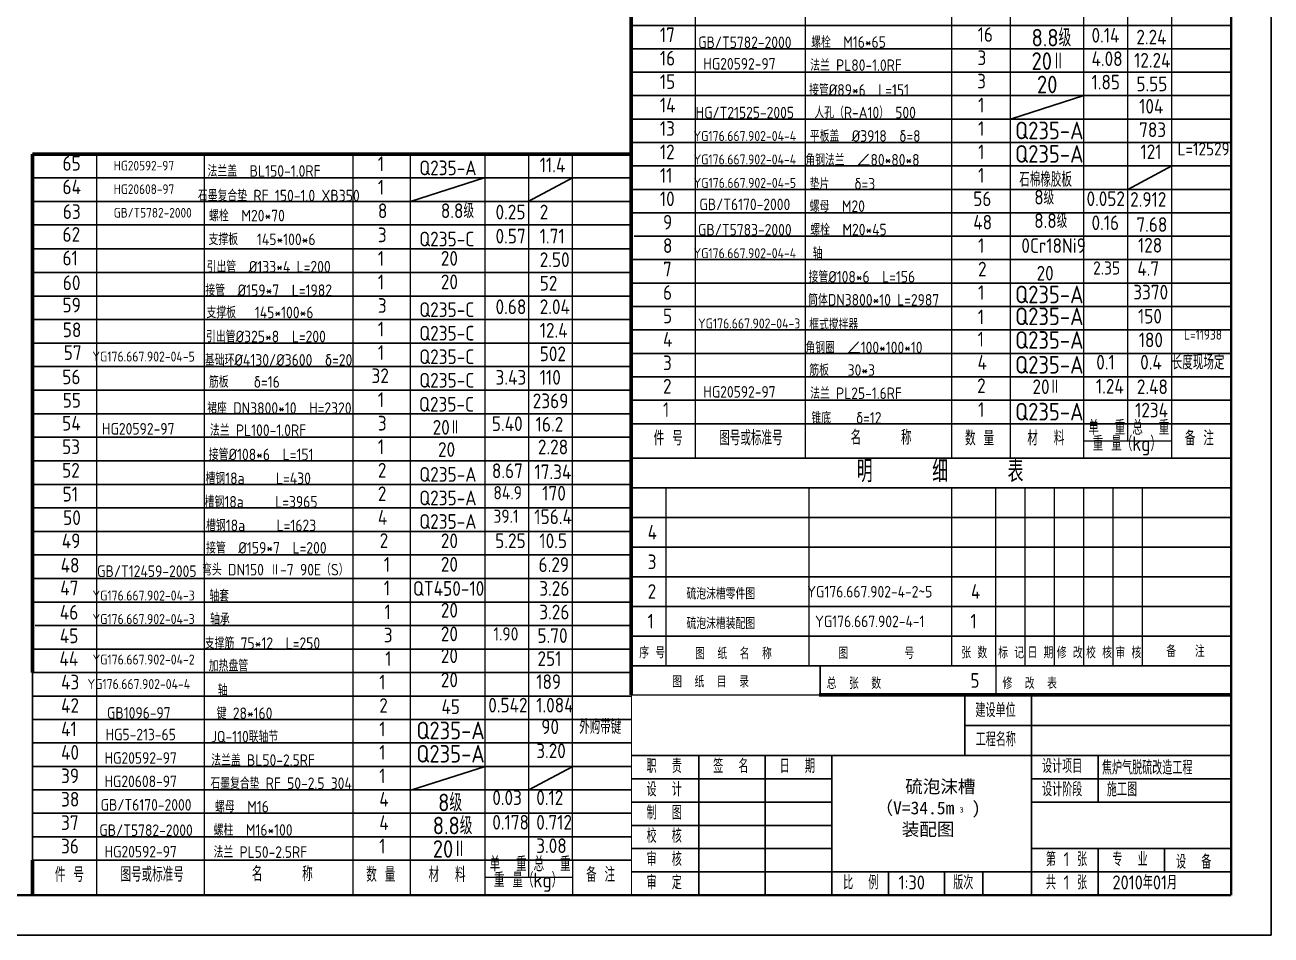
# Model space of a CAD drawing. Extents: x 18044 to 108463, y -14188 to 11042.
# Drawn here: x 99100 to 108463, y -14188 to -7345 of the extents above; entities that cross this region are included whole.
import ezdxf
from ezdxf.enums import TextEntityAlignment as Align

# ---------------------------------------------------------------- set-up
doc = ezdxf.new("R2010")
doc.units = 0
doc.header["$LTSCALE"] = 150
doc.header["$MEASUREMENT"] = 0
doc.layers.get('0').update_dxf_attribs({"linetype": 'CONTINUOUS'})
doc.layers.add('1', color=1, linetype='CONTINUOUS')
doc.layers.add('BORDER', color=7, linetype='CONTINUOUS')
doc.styles.add('HZ', font='gbenor.shx', dxfattribs={"bigfont": 'gbcbig.shx'})

msp = doc.modelspace()

# ---------------------------------------------------------------- linework, layer by layer
for p, q in [((108463.00154, 11042.49916), (108463.00154, -14187.50084)), ((106163.00154, -12837.50084), (106163.00154, -12387.50084)), ((106163.00154, -12837.50084), (106163.00154, -12387.50084)), ((106663.00154, -13887.50084), (106663.00154, -12387.50084)), ((106163.00154, -12612.50084), (108163.00154, -12612.50084)), ((106163.00154, -12612.50084), (108163.00154, -12612.50084)), ((103663.00154, -12837.50084), (108163.00154, -12837.50084)), ((104163.00154, -13887.50084), (104163.00154, -12837.50084)), ((104663.00154, -13887.50084), (104663.00154, -12837.50084)), ((105163.00154, -13887.50084), (105163.00154, -12837.50084)), ((107163.00154, -13187.50084), (107163.00154, -12837.50084)), ((103663.00154, -13012.50084), (105163.00154, -13012.50084)), ((106663.00154, -13012.50084), (108163.00154, -13012.50084)), ((103663.00154, -13187.50084), (105163.00154, -13187.50084)), ((106663.00154, -13187.50084), (108163.00154, -13187.50084)), ((103663.00154, -13362.50084), (105163.00154, -13362.50084)), ((103663.00154, -13537.50084), (105163.00154, -13537.50084)), ((106663.00154, -13537.50084), (108163.00154, -13537.50084)), ((107163.00154, -13887.50084), (107163.00154, -13537.50084)), ((107663.00154, -13712.50084), (107663.00154, -13537.50084)), ((103657.97704, -13712.50084), (108163.00154, -13712.50084)), ((105588.2445, -13887.50084), (105588.2445, -13712.50084)), ((106008.75202, -13887.50084), (106008.75202, -13712.50084)), ((106298.43535, -13887.50084), (106298.43535, -13712.50084)), ((90643.00154, -14187.50084), (108463.00154, -14187.50084))]:
    msp.add_line(p, q)
at = {"lineweight": 50}
for p, q in [((103656.27504, -4177.72185), (103656.27504, -12382.50053)), ((99157.49426, -8317.65177), (103655.92149, -8317.65177)), ((99157.49426, -12214.57169), (99157.49426, -8317.65177)), ((105066.8121, -12382.50053), (108157.97704, -12382.50053)), ((99157.49426, -13623.7789), (99157.49426, -13887.50084))]:
    msp.add_line(p, q, dxfattribs=at)
at = {"color": 7, "linetype": 'Continuous'}
msp.add_line((105074.11706, -12162.31191), (105074.11706, -12382.50053), dxfattribs=at)
for points, const_width in [([(108163.00154, -13887.50084), (108163.00154, 10742.49916)], 18), ([(103657.97704, -13882.50053), (103657.97704, -12382.50053), (108157.97704, -12382.50053)], 8.75), ([(91393.00154, -13887.50084), (108163.00154, -13887.50084)], 18)]:
    msp.add_lwpolyline(points, dxfattribs=dict(const_width=const_width))
at = {"layer": '1', "color": 0, "lineweight": 20}
for p, q in [((104138.31539, -10601.72502), (104138.31539, -6996.13626)), ((104964.02274, -10601.72502), (104964.02274, -6996.13626)), ((106064.96587, -10601.72502), (106064.96587, -6996.13626)), ((106505.34313, -10601.72502), (106505.34313, -6996.13626)), ((107055.81469, -10343.00338), (107055.81469, -6996.13626)), ((107386.09763, -10472.3642), (107386.09763, -6996.13626)), ((107716.38057, -10343.00338), (107716.38057, -6996.13626)), ((99639.53461, -12214.57169), (99639.53461, -8317.65177)), ((100448.74214, -11679.66046), (100448.74214, -8317.65177)), ((101566.18509, -12214.57169), (101566.18509, -8317.65177)), ((101997.03562, -11679.66046), (101997.03562, -8317.65177)), ((102557.0339, -12214.57169), (102557.0339, -8317.65177)), ((102887.31684, -12214.57169), (102887.31684, -8317.65177)), ((103213.55192, -11679.66046), (103213.55192, -8317.65177)), ((100448.74214, -12214.57169), (100448.74214, -8852.56299)), ((101997.03562, -12214.57169), (101997.03562, -8852.56299)), ((103213.55192, -13623.7789), (103213.55192, -8852.56299)), ((107055.81469, -10601.72502), (107055.81469, -10343.00338)), ((107716.38057, -10601.72502), (107716.38057, -10343.00338)), ((107055.81469, -10472.3642), (107716.38057, -10472.3642)), ((103918.12677, -12162.31191), (103918.12677, -10824.666)), ((104991.54632, -12162.31191), (104991.54632, -10824.666)), ((106395.24881, -12162.31191), (106395.24881, -12382.50053)), ((99639.53461, -13882.50053), (99639.53461, -12214.57169)), ((100448.74214, -13882.50053), (100448.74214, -12214.57169)), ((101566.18509, -13882.50053), (101566.18509, -12214.57169)), ((101997.03562, -13882.50053), (101997.03562, -12214.57169)), ((102557.0339, -13623.7789), (102557.0339, -12214.57169)), ((102887.31684, -13753.13972), (102887.31684, -12214.57169)), ((99639.53461, -13882.50053), (99639.53461, -13623.7789)), ((101566.18509, -13882.50053), (101566.18509, -13623.7789)), ((102557.0339, -13882.50053), (102557.0339, -13623.7789)), ((102887.31684, -13753.13972), (102887.31684, -13623.7789)), ((103217.59978, -13882.50053), (103217.59978, -13623.7789)), ((102557.0339, -13753.13972), (103217.59978, -13753.13972))]:
    msp.add_line(p, q, dxfattribs=at)
at = {"layer": '1', "color": 1, "linetype": 'Continuous'}
for p, q in [((103656.27504, -7348.43807), (108156.75782, -7348.43807)), ((103656.27504, -7524.58897), (108156.75782, -7524.58897)), ((103656.27504, -7700.73987), (108156.75782, -7700.73987)), ((103656.27504, -7876.89077), (108156.75782, -7876.89077)), ((103656.27504, -8053.04167), (108156.75782, -8053.04167)), ((103656.27504, -8229.19257), (108156.75782, -8229.19257)), ((103656.27504, -8405.34347), (108156.75782, -8405.34347)), ((99157.49426, -8494.59959), (103655.92149, -8494.59959)), ((103656.27504, -8581.49437), (108156.75782, -8581.49437)), ((99157.49426, -8671.54742), (103655.92149, -8671.54742)), ((103656.27504, -8757.64527), (108156.75782, -8757.64527)), ((99157.49426, -8848.49525), (103655.92149, -8848.49525)), ((103677.02022, -8933.79617), (108156.75782, -8933.79617)), ((99157.49426, -9029.51082), (103655.92149, -9029.51082)), ((103656.27504, -9109.94708), (108156.75782, -9109.94708)), ((99157.49426, -9206.45865), (103655.92149, -9206.45865)), ((103656.27504, -9286.09798), (108156.75782, -9286.09798)), ((99157.49426, -9383.40647), (103655.92149, -9383.40647)), ((103656.27504, -9462.24888), (108156.75782, -9462.24888)), ((99157.49426, -9560.3543), (103655.92149, -9560.3543)), ((103656.27504, -9638.39978), (108156.75782, -9638.39978)), ((99157.49426, -9737.30212), (103655.92149, -9737.30212)), ((103656.27504, -9814.55068), (108156.75782, -9814.55068)), ((99157.49426, -9914.24995), (103655.92149, -9914.24995)), ((103656.27504, -9990.70158), (108156.75782, -9990.70158)), ((99157.49426, -10091.19778), (103655.92149, -10091.19778)), ((103656.27504, -10166.85248), (108156.75782, -10166.85248)), ((99157.49426, -10268.1456), (103655.92149, -10268.1456)), ((103656.27504, -10343.00338), (108156.75782, -10343.00338)), ((99157.49426, -10445.09343), (103655.92149, -10445.09343)), ((99157.49426, -10622.04125), (103655.92149, -10622.04125)), ((103656.27504, -10601.72502), (108156.75782, -10601.72502)), ((99157.49426, -10798.98908), (103655.92149, -10798.98908)), ((103656.27504, -10824.666), (108156.75782, -10824.666)), ((99157.49426, -10975.93691), (103655.92149, -10975.93691)), ((103656.27504, -11047.60699), (108156.75782, -11047.60699)), ((99157.49426, -11152.88473), (103655.92149, -11152.88473)), ((103656.27504, -11270.54797), (108156.75782, -11270.54797)), ((99157.49426, -11329.83256), (103655.92149, -11329.83256)), ((99157.49426, -11506.78039), (103655.92149, -11506.78039)), ((103656.27504, -11493.48895), (108156.75782, -11493.48895)), ((99157.49426, -11683.72821), (103655.92149, -11683.72821)), ((103656.27504, -11716.42994), (108156.75782, -11716.42994)), ((99176.92964, -11860.67604), (103655.92149, -11860.67604)), ((103656.27504, -11939.37092), (108156.75782, -11939.37092)), ((99157.49426, -12037.62386), (103655.92149, -12037.62386)), ((103656.27504, -12162.31191), (108156.75782, -12162.31191)), ((99157.49426, -12214.57169), (103657.97704, -12214.57169)), ((99157.49426, -12390.72259), (103657.97704, -12390.72259)), ((99157.49426, -12566.87349), (103657.97704, -12566.87349)), ((99157.49426, -12743.02439), (103657.97704, -12743.02439)), ((99157.49426, -12919.17529), (103657.97704, -12919.17529)), ((99157.49426, -13095.32619), (103657.97704, -13095.32619)), ((99157.49426, -13271.4771), (103657.97704, -13271.4771)), ((99157.49426, -13447.628), (103657.97704, -13447.628)), ((99157.49426, -13623.7789), (103657.97704, -13623.7789))]:
    msp.add_line(p, q, dxfattribs=at)
at = {"layer": '1', "color": 0, "lineweight": 25}
for p, q in [((106505.34313, -8053.04167), (107055.81469, -7876.89077)), ((107386.09763, -8581.49437), (107716.38057, -8405.34347)), ((101997.03562, -8671.54742), (102549.99758, -8494.59959)), ((102881.77475, -8671.54742), (103213.55192, -8494.59959)), ((102006.56234, -13095.32619), (102557.0339, -12919.17529)), ((102887.31684, -13095.32619), (103217.59978, -12919.17529))]:
    msp.add_line(p, q, dxfattribs=at)
at = {"layer": 'BORDER', "color": 7, "linetype": 'Continuous', "lineweight": 20}
for p, q in [((106064.96587, -12162.31191), (106064.96587, -10824.666)), ((106395.24881, -12162.31191), (106395.24881, -10824.666)), ((106615.43744, -12162.31191), (106615.43744, -10824.666)), ((106835.62607, -12162.31191), (106835.62607, -10824.666)), ((107055.81469, -12162.31191), (107055.81469, -10824.666)), ((107276.00332, -12162.31191), (107276.00332, -10824.666)), ((107496.19195, -12162.31191), (107496.19195, -10824.666))]:
    msp.add_line(p, q, dxfattribs=at)
at = {"layer": 'BORDER', "color": 7, "linetype": 'Continuous', "lineweight": 25}
msp.add_line((99157.49426, -13623.7789), (99157.49426, -12214.57169), dxfattribs=at)

# ---------------------------------------------------------------- texts
at = {"style": 'HZ'}
for s, p in [('建设单位', (106241.70698, -12549.32709)), ('建设单位', (106241.70698, -12549.32709)), ('工程名称', (106243.3573, -12768.59162)), ('工程名称', (106243.3573, -12768.59162)), ('职  责', (103771.04518, -12969.18069)), ('签  名', (104271.04518, -12969.18069)), ('日  期', (104771.04518, -12969.18069)), ('设计项目', (106742.11899, -12969.18069)), ('焦炉气脱硫改造工程', (107192.08704, -12980.88721)), ('设  计', (103771.04518, -13144.18069)), ('设计阶段', (106742.11899, -13144.18069)), ('施工图', (107229.36983, -13144.18069)), ('制  图', (103771.04518, -13319.18069)), ('校  核', (103771.04518, -13494.18069)), ('审  核', (103771.04518, -13669.18069)), ('第 1 张', (106771.04518, -13669.18069)), ('专  业 ', (107271.04518, -13669.18069)), ('设  备', (107748.85858, -13688.72528)), ('审  定', (103771.04518, -13844.18069)), ('比  例', (105247.68371, -13844.18069)), ('1:30', (105664.3907, -13844.18069)), ('版次', (106074.68169, -13844.18069)), ('共 1 张', (106771.04518, -13844.18069)), ('2010年01月', (107271.04518, -13844.18069))]:
    msp.add_text(s, height=105, dxfattribs=at).set_placement(p)
at = {"insert": (105359.86816, -13022.05871), "char_height": 109.057536, "width": 1954.1052161, "attachment_point": 1, "style": 'HZ'}
msp.add_mtext('    {\\H0.8858x; \\fNSimSun|b0|i0|c134|p49; 硫泡沫槽\\P  （V=34.5m  )\\P     装配图}', dxfattribs=at)
at = {"layer": '1', "color": 7, "linetype": 'Continuous', "style": 'HZ'}
for s, height, p in [('GB/T5782-2000', 86.6992716, (104509.20534, -7475.77831)), ('螺栓  M16*65', 86.699272, (105287.985, -7469.79354)), ('HG20592-97', 86.699272, (104468.90692, -7637.37419)), ('法兰 PL80-1.0RF', 86.6992716, (105344.71446, -7643.30241)), ('接管%%c89*6  L=151', 86.6992716, (105367.4417, -7829.49532)), ('人孔（R-A10） 500', 86.6992716, (105413.33317, -7999.32358)), ('HG/T21525-2005', 86.6992716, (104509.20534, -8004.23102)), ('YG176.667.902-04-4', 75, (104509.20534, -8180.38192)), ('平板盖  %%C3918  δ=8', 86.6992716, (105413.33317, -8175.47448)), ('YG176.667.902-04-4', 75, (104509.20534, -8356.53282)), ('角钢法兰  ∠80*80*8', 86.6992716, (105392.9301, -8355.0053)), ('法兰盖  BL150-1.0RF', 87.0915082, (100896.97826, -8438.76665)), ('YG176.667.902-04-5', 75, (104509.20534, -8532.68372)), ('垫片    δ=3', 86.699272, (105242.6797, -8535.14606)), ('石墨复合垫 RF 150-1.0 XB350', 87.0915082, (101007.52494, -8623.2757)), ('GB/T6170-2000', 86.6992716, (104509.20534, -8694.52236)), ('螺母  M20', 86.699272, (105204.24239, -8703.43696)), ('螺栓  M20*70', 87.091508, (100768.52494, -8774.22827)), ('GB/T5783-2000', 86.6992716, (104509.20534, -8884.98552)), ('螺栓  M20*45', 86.699272, (105287.985, -8879.00075)), ('支撑板   145*100*6', 87.0915082, (100881.47826, -8952.67787)), ('YG176.667.902-04-4', 75, (104509.20534, -9061.13642)), ('轴', 86.69927, (105056.09038, -9055.8177)), ('引出管  %%c133*4 L=200', 87.0915082, (100931.52494, -9158.18692)), ('接管%%c108*6  L=156', 86.6992716, (105388.46324, -9234.03516)), ('接管  %%c159*7  L=1982', 87.0915082, (100931.52494, -9335.13475)), ('筒体DN3800*10 L=2987', 86.6992716, (105477.33155, -9407.21854)), ('支撑板   145*100*6', 87.0915082, (100865.97826, -9502.52135)), ('框式搅拌器', 86.699272, (105176.82009, -9592.71241)), ('引出管%%c325*8  L=200', 87.0915082, (100911.15091, -9683.00377)), ('YG176.667.902-04-3', 75, (104541.42734, -9589.58912)), ('角钢圈  ∠100*100*10', 86.6992716, (105404.42117, -9765.74003)), ('YG176.667.902-04-5', 75, (99991.86709, -9838.12334)), ('基础环%%c4130/%%c3600  δ=20', 87.0915082, (101006.05993, -9859.0793)), ('筋板   30*3', 86.699272, (105240.0988, -9935.65489)), ('筋板    δ=16', 87.091508, (100748.88886, -10024.12626)), ('HG20592-97', 86.699272, (104468.90692, -10103.48681)), ('法兰 PL25-1.6RF', 86.6992716, (105344.71446, -10109.41503)), ('裙座 DN3800*10  H=2320', 87.0915082, (101012.08575, -10221.17281)), ('锥底    δ=12', 86.699272, (105272.77264, -10294.65062)), ('HG20592-97', 87.091508, (99951.38636, -10381.44108)), ('法兰 PL100-1.0RF', 87.0915082, (100851.72716, -10387.39612)), ('接管%%c108*6  L=151', 87.0915082, (100875.10285, -10569.7429)), ('槽钢18a     L=430', 87.0915082, (100852.79007, -10749.08958)), ('槽钢18a     L=3965', 87.0915082, (100874.67966, -10926.03741)), ('槽钢18a     L=1623', 87.0915082, (100874.67966, -11102.98524)), ('接管  %%c159*7  L=200', 87.0915082, (100914.10285, -11271.5342)), ('GB/T12459-2005', 87.0915082, (100015.86709, -11451.74891)), ('弯头 DN150 Ⅱ-7 90E（S）', 87.0915082, (100981.41874, -11435.97956)), ('YG176.667.902-04-3', 75, (99991.86709, -11634.69673)), ('轴套', 87.091508, (100560.09573, -11631.41)), ('硫泡沫槽零件图', 86.699272, (104328.66613, -11616.44237)), ('YG176.667.902-4-2~5', 86.6992716, (105447.75062, -11606.27418)), ('YG176.667.902-04-3', 75, (99991.86709, -11811.64456)), ('轴承', 87.091508, (100564.86059, -11807.43451)), ('硫泡沫槽装配图', 86.699272, (104328.66613, -11839.38335)), ('YG176.667.902-4-1', 86.6992716, (105447.75062, -11829.21516)), ('支撑筋 75*12  L=250', 87.0915082, (100885.00504, -11988.59239)), ('序 号', 86.699272, (103812.5933, -12059.58895)), ('图  纸  名  称', 86.699272, (104423.67145, -12065.61581)), ('图         号', 86.6992716, (105497.091, -12065.61581)), ('张 数', 86.699272, (106232.7069, -12059.58895)), ('标 记', 86.699272, (106509.90397, -12059.58895)), ('日 期', 86.699272, (106730.0926, -12059.58895)), ('修 改', 86.699272, (106950.28122, -12059.58895)), ('校 核', 86.699272, (107170.46985, -12059.58895)), ('审 核', 86.699272, (107390.65848, -12059.58895)), ('备   注', 86.699272, (107820.17284, -12048.86369)), ('YG176.667.902-04-2', 75, (99991.86709, -12115.78787)), ('加热盘管', 87.091508, (100629.2794, -12157.27913)), ('YG176.667.902-04-4', 75, (99956.02423, -12300.37979)), ('图  纸  目  录', 86.699272, (104252.0853, -12277.84209)), ('总  张  数', 86.699272, (105328.13039, -12290.05622)), ('修  改  表', 86.699272, (106649.26214, -12290.05622)), ('轴', 86.69927, (100586.38595, -12341.22648)), ('GB1096-97', 86.699272, (99956.02423, -12517.04817)), ('键 28*160', 86.699272, (100750.6777, -12515.27292)), ('HG5-213-65', 86.699272, (99970.12613, -12679.65872)), ('JQ-110联轴节', 86.699272, (100750.6777, -12691.42382)), ('HG20592-97', 86.699272, (99970.12613, -12855.80962)), ('法兰盖 BL50-2.5RF', 86.6992716, (100889.68763, -12867.57473)), ('HG20608-97', 86.699272, (99970.12613, -13031.96052)), ('石墨复合垫 RF 50-2.5 304', 86.6992716, (101025.19922, -13041.11788)), ('GB/T6170-2000', 86.6992716, (100010.42455, -13208.35418)), ('螺母  M16', 86.699272, (100731.04451, -13217.26878)), ('GB/T5782-2000', 86.6992716, (100010.42455, -13398.81734)), ('螺柱  M16*100', 86.6992716, (100814.78712, -13392.83257)), ('HG20592-97', 86.699272, (99970.12613, -13560.41322)), ('法兰 PL50-2.5RF', 86.6992716, (100869.50492, -13559.16799))]:
    msp.add_text(s, height=height, dxfattribs=at).set_placement(p, align=Align.MIDDLE)
at = {"layer": '1', "color": 0, "lineweight": 20, "attachment_point": 1, "style": 'HZ'}
for s, insert, char_height, width in [('{\\H0.8x;17}', (103870.86177, -7364.241), 137.6178914, 440.3772525), ('{\\H0.8x;16}', (106258.66411, -7362.27649), 137.6178914, 440.3772525), ('8.8级', (106663.21431, -7374.94138), 132.113176, 737.631898), ('{\\H0.8x;0.14}', (107114.07611, -7368.10914), 137.6178914, 737.631898), ('{\\H0.8x;2.24}', (107451.10035, -7381.67176), 137.6178914, 737.631898), ('{\\H0.8x;16}', (103870.86177, -7540.3919), 137.6178914, 440.3772525), ('{\\H0.8x;3}', (106257.35858, -7537.26663), 137.617891, 440.3772525), ('20Ⅱ', (106663.21431, -7551.09228), 132.113176, 737.631898), ('{\\H0.8x;4.08}', (107114.07611, -7544.26004), 137.6178914, 737.631898), ('{\\H0.8x;12.24}', (107433.65849, -7555.88636), 137.6178914, 737.631898), ('{\\H0.8x;15}', (103870.86177, -7716.5428), 137.6178914, 440.3772525), ('{\\H0.8x;3}', (106254.84654, -7712.80999), 137.617891, 440.3772525), ('20', (106704.06066, -7727.24318), 132.113176, 737.631898), ('{\\H0.8x;1.85}', (107114.07611, -7720.41094), 137.6178914, 737.631898), ('{\\H0.8x;5.55}', (107451.10035, -7733.97356), 137.6178914, 737.631898), ('{\\H0.8x;14}', (103870.86177, -7892.69371), 137.6178914, 440.3772525), ('{\\H0.8x;1}', (106261.37452, -7892.69371), 137.617891, 440.3772525), ('{\\H0.8x;104}', (107471.71158, -7901.9462), 137.6178914, 737.631898), ('{\\H0.8x;13}', (103870.86177, -8068.84461), 137.6178914, 440.3772525), ('{\\H0.8x;1}', (106261.37452, -8068.84461), 137.617891, 440.3772525), ('Q235-A', (106539.61796, -8072.71274), 132.113176, 737.631898), ('{\\H0.8x;783}', (107471.71158, -8078.0971), 137.6178914, 737.631898), ('L=12529', (107760.69085, -8229.19257), 97.061202, 899.1338229), ('{\\H0.8x;65}', (99382.61595, -8330.26055), 138.2404891, 442.3695652), ('{\\H0.8x;12}', (103870.86177, -8244.99551), 137.6178914, 440.3772525), ('{\\H0.8x;1}', (106261.37452, -8244.99551), 137.617891, 440.3772525), ('Q235-A', (106539.61796, -8248.86364), 132.113176, 737.631898), ('{\\H0.8x;121}', (107481.81552, -8243.87214), 137.6178914, 737.631898), ('HG20592-97', (99767.57695, -8367.04751), 72.463768, 1029.9591031), ('{\\H0.8x;1}', (101751.96327, -8333.5262), 138.240489, 442.3695652), ('Q235-A', (102062.58549, -8364.68924), 110.592391, 740.9690217), ('{\\H0.8x;11.4}', (102967.77603, -8342.82055), 138.2404891, 740.9690217), ('{\\H0.8x;11}', (103870.86177, -8421.14641), 137.6178914, 440.3772525), ('{\\H0.8x;1}', (106261.37452, -8421.14641), 137.617891, 440.3772525), ('{\\H0.8x;64}', (99382.61595, -8507.20837), 138.2404891, 442.3695652), ('{\\H0.8x;1}', (101751.96327, -8510.47403), 138.240489, 442.3695652), ('石棉橡胶板', (106570.59778, -8452.1691), 110.094313, 737.631898), ('HG20608-97', (99767.57695, -8543.99533), 72.463768, 1029.9591031), ('{\\H0.8x;10}', (103870.86177, -8597.29731), 137.6178914, 440.3772525), ('{\\H0.8x;56}', (106225.33986, -8597.29731), 137.6178914, 440.3772525), ('{\\H0.8333x;8级}', (106683.16937, -8585.59207), 132.1131758, 737.631898), ('{\\H0.8x;0.052}', (107076.53114, -8596.74089), 137.6178914, 737.631898), ('{\\H0.8x;2.912}', (107404.33457, -8602.08701), 137.6178914, 737.631898), ('{\\H0.8x;63}', (99384.7694, -8693.33436), 138.2404891, 442.3695652), ('{\\H0.8x;8}', (101751.96327, -8687.42185), 138.240489, 442.3695652), ('{\\H0.8x;8.8级}', (102225.03882, -8686.8257), 138.2404891, 740.9690217), ('{\\H0.8x;0.25}', (102635.99885, -8696.71621), 138.2404891, 740.9690217), ('{\\H0.8x;2}', (102967.77603, -8696.71621), 138.240489, 740.9690217), ('GB/T5782-2000', (99767.57695, -8720.94316), 72.4637681, 1029.9591031), ('{\\H0.8x;9}', (103894.34679, -8773.44821), 137.617891, 440.3772525), ('{\\H0.8x;48}', (106225.33986, -8773.44821), 137.6178914, 440.3772525), ('{\\H0.8333x;8.8级}', (106683.16937, -8761.74298), 132.1131758, 737.631898), ('{\\H0.8x;0.16}', (107114.07611, -8777.31635), 137.6178914, 737.631898), ('{\\H0.8x;7.68}', (107451.10035, -8790.87897), 137.6178914, 737.631898), ('{\\H0.8x;62}', (99382.61595, -8865.17177), 138.2404891, 442.3695652), ('{\\H0.8x;3}', (101751.96327, -8868.43743), 138.240489, 442.3695652), ('{\\H0.8x;0.57}', (102635.99885, -8877.73178), 138.2404891, 740.9690217), ('{\\H0.8x;1.71}', (102967.77603, -8877.73178), 138.2404891, 740.9690217), ('Q235-C', (102062.58549, -8899.60046), 110.592391, 740.9690217), ('{\\H0.8x;8}', (103894.34679, -8949.59911), 137.617891, 440.3772525), ('{\\H0.8x;1}', (106261.37452, -8949.59911), 137.617891, 440.3772525), ('{\\H0.8333x;0Cr18Ni9}', (106586.54621, -8949.25128), 132.1131758, 737.631898), ('{\\H0.8x;128}', (107463.17867, -8946.84008), 137.6178914, 737.631898), ('{\\H0.8x;61}', (99382.61595, -9042.1196), 138.2404891, 442.3695652), ('{\\H0.8x;1}', (101751.96327, -9045.38525), 138.240489, 442.3695652), ('{\\H0.8x;20}', (102225.03882, -9044.7891), 138.2404891, 740.9690217), ('{\\H0.8x;2.50}', (102967.77603, -9054.67961), 138.2404891, 740.9690217), ('{\\H0.8x;7}', (103894.34679, -9125.75001), 137.617891, 440.3772525), ('{\\H0.8x;2}', (106261.37452, -9125.75001), 137.617891, 440.3772525), ('20', (106701.32329, -9156.7727), 110.094313, 737.631898), ('{\\H0.72x;2.35}', (107125.39975, -9123.07861), 137.6178914, 737.631898), ('{\\H0.8x;4.7}', (107458.11726, -9121.27469), 137.6178914, 737.631898), ('{\\H0.8x;60}', (99384.7694, -9228.24559), 138.2404891, 442.3695652), ('{\\H0.8x;1}', (101751.96327, -9222.33308), 138.240489, 442.3695652), ('{\\H0.8x;20}', (102225.03882, -9221.73693), 138.2404891, 740.9690217), ('{\\H0.8x;52}', (102967.77603, -9231.62743), 138.2404891, 740.9690217), ('{\\H0.8x;6}', (103894.34679, -9301.90091), 137.617891, 440.3772525), ('{\\H0.8x;1}', (106261.37452, -9301.90091), 137.617891, 440.3772525), ('Q235-A', (106539.61796, -9305.76905), 132.113176, 737.631898), ('{\\H0.8x;3370}', (107427.54696, -9298.95683), 137.6178914, 737.631898), ('{\\H0.8x;59}', (99382.61595, -9396.01525), 138.2404891, 442.3695652), ('{\\H0.8x;3}', (101751.96327, -9399.2809), 138.240489, 442.3695652), ('Q235-C', (102062.58549, -9430.44394), 110.592391, 740.9690217), ('{\\H0.8x;0.68}', (102635.99885, -9408.57526), 138.2404891, 740.9690217), ('{\\H0.8x;2.04}', (102967.77603, -9408.57526), 138.2404891, 740.9690217), ('{\\H0.8x;5}', (103894.34679, -9478.05181), 137.617891, 440.3772525), ('{\\H0.8x;1}', (106259.79341, -9485.59561), 137.617891, 440.3772525), ('Q235-A', (106539.61796, -9470.13712), 132.113176, 737.631898), ('{\\H0.8x;150}', (107463.32335, -9480.1033), 137.6178914, 737.631898), ('{\\H0.8x;58}', (99384.7694, -9582.14124), 138.2404891, 442.3695652), ('{\\H0.8x;1}', (101751.96327, -9576.22873), 138.240489, 442.3695652), ('Q235-C', (102062.58549, -9607.39177), 110.592391, 740.9690217), ('{\\H0.8x;12.4}', (102967.77603, -9585.52308), 138.2404891, 740.9690217), ('{\\H0.551x;L=11938}', (107809.22145, -9638.39978), 132.1131572, 856.4206151), ('{\\H0.8x;4}', (103894.34679, -9654.20272), 137.617891, 440.3772525), ('{\\H0.8x;1}', (106258.66411, -9652.2382), 137.617891, 440.3772525), ('Q235-A', (106539.61796, -9647.81038), 132.113176, 737.631898), ('{\\H0.8x;180}', (107468.5647, -9658.07085), 137.6178914, 737.631898), ('{\\H0.8x;57}', (99391.61638, -9753.17656), 138.2404891, 442.3695652), ('{\\H0.8x;1}', (101751.96327, -9753.17656), 138.240489, 442.3695652), ('Q235-C', (102062.58549, -9784.33959), 110.592391, 740.9690217), ('Q235-C', (102062.58549, -9784.33959), 110.592391, 740.9690217), ('{\\H0.8x;502}', (102967.77603, -9762.47091), 138.2404891, 740.9690217), ('{\\H0.8x;3}', (103894.34679, -9830.35362), 137.617891, 440.3772525), ('{\\H0.8x;4}', (106257.35858, -9827.22834), 137.617891, 440.3772525), ('{\\H0.8x;0.1}', (107149.41735, -9825.91218), 137.6178914, 737.631898), ('{\\H0.8x;0.4}', (107479.70029, -9825.91218), 137.6178914, 737.631898), ('{\\H0.8x;长度现场定}', (107716.38057, -9825.91218), 137.6178914, 949.2614958), ('Q235-A', (106539.61796, -9834.22175), 132.113176, 737.631898), ('{\\H0.8x;56}', (99380.62354, -9936.03676), 138.2404891, 442.3695652), ('{\\H0.8x;32}', (101704.16509, -9927.31521), 138.2404891, 442.3695652), ('Q235-C', (102062.58549, -9961.28742), 110.592391, 740.9690217), ('{\\H0.8x;3.43}', (102635.99885, -9939.41874), 138.2404891, 740.9690217), ('{\\H0.8x;110}', (102967.77603, -9939.41874), 138.2404891, 740.9690217), ('{\\H0.8x;2}', (103894.34679, -10006.50452), 137.617891, 440.3772525), ('{\\H0.8x;2}', (106254.84654, -10002.77171), 137.617891, 440.3772525), ('{\\H0.8333x;20Ⅱ}', (106670.57222, -10010.37265), 132.1131758, 590.3110273), ('{\\H0.8x;1.24}', (107147.00459, -10006.69903), 137.6178914, 737.631898), ('{\\H0.8x;2.48}', (107454.74961, -10010.37265), 137.6178914, 737.631898), ('{\\H0.8x;55}', (99383.9672, -10111.32555), 138.2404891, 442.3695652), ('{\\H0.8x;1}', (101751.96327, -10107.07221), 138.240489, 442.3695652), ('Q235-C', (102060.85324, -10141.53143), 110.592391, 740.9690217), ('{\\H0.8x;2369}', (102915.33353, -10116.36656), 138.2404891, 740.9690217), ('{\\H0.8x;1}', (103894.34679, -10182.65542), 137.617891, 440.3772525), ('{\\H0.8x;1}', (106261.37452, -10182.65542), 137.617891, 440.3772525), ('Q235-A', (106539.61796, -10186.52355), 132.113176, 737.631898), ('{\\H0.8x;1234}', (107441.15959, -10185.97184), 137.6178914, 737.631898), ('{\\H0.8x;54}', (99380.03754, -10284.02003), 138.2404891, 442.3695652), ('{\\H0.8x;3}', (101751.96327, -10284.02003), 138.240489, 442.3695652), ('{\\H0.8x;5.40}', (102608.52258, -10287.90567), 138.2404891, 740.9690217), ('{\\H0.8x;16.2}', (102937.445, -10292.15339), 138.2404891, 740.9690217), ('20Ⅱ', (102163.41393, -10315.18307), 110.592391, 740.9690217), ('{\\H0.8x;件 号}', (103824.29459, -10396.77983), 137.6178914, 440.3772525), ('{\\H0.8x;图号或标准号}', (104317.14918, -10395.04507), 137.6178914, 1027.5469225), ('{\\H0.8x;名     称}', (105304.26504, -10391.53926), 137.6178914, 1027.5469225), ('{\\H0.8x;数 量}', (106163.73094, -10396.77983), 137.6178914, 440.3772525), ('{\\H0.8x;材  料}', (106631.69957, -10396.77983), 137.6178914, 1000.0233442), ('{\\H0.8x;单  重}', (107090.30923, -10317.59274), 137.6178914, 1000.0233442), ('{\\H0.8x;总  重}', (107420.59217, -10317.59274), 137.6178914, 1000.0233442), ('{\\H0.8x;备 注}', (107815.14563, -10396.77983), 137.6178914, 440.3772525), ('{\\H0.8x;53}', (99379.46257, -10460.96786), 138.2404891, 442.3695652), ('{\\H0.8x;1}', (101751.96327, -10460.96786), 138.240489, 442.3695652), ('20', (102203.74532, -10482.05696), 110.592391, 740.9690217), ('{\\H0.8x;2.28}', (102954.31864, -10463.02863), 138.2404891, 740.9690217), ('{\\H0.8x;重 量（kg）}', (107122.49897, -10437.7588), 137.6178914, 1000.0233442), ('{\\H0.8x;52}', (99379.46257, -10637.91569), 138.2404891, 442.3695652), ('{\\H0.8x;2}', (101751.96327, -10637.91569), 138.240489, 442.3695652), ('Q235-A', (102062.58549, -10669.07872), 110.592391, 740.9690217), ('{\\H0.8x;8.67}', (102608.52258, -10641.80132), 138.2404891, 740.9690217), ('{\\H0.8x;17.34}', (102928.25026, -10649.804), 138.2404891, 740.9690217), ('明     细     表', (105350.42661, -10617.99145), 165.1414697, 4458.8196817), ('{\\H0.8x;51}', (99383.40519, -10817.45161), 138.2404891, 442.3695652), ('{\\H0.8x;2}', (101751.96327, -10814.86351), 138.240489, 442.3695652), ('Q235-A', (102062.58549, -10846.02655), 110.592391, 740.9690217), ('{\\H0.72x;84.9}', (102619.89744, -10812.18002), 138.2404891, 740.9690217), ('{\\H0.8x;170}', (102986.81404, -10810.36794), 138.2404891, 740.9690217), ('{\\H0.8x;50}', (99387.22509, -10994.43415), 138.2404891, 442.3695652), ('{\\H0.8x;4}', (101751.96327, -10991.81134), 138.240489, 442.3695652), ('Q235-A', (102062.58549, -11022.97438), 110.592391, 740.9690217), ('{\\H0.72x;39.1}', (102619.89744, -10989.12785), 138.2404891, 740.9690217), ('{\\H0.8x;156.4}', (102927.52101, -10987.31576), 138.2404891, 740.9690217), ('4', (103779.00448, -11103.68031), 110.09431, 220.1886263), ('{\\H0.8x;49}', (99377.30333, -11168.75916), 138.2404891, 442.3695652), ('{\\H0.8x;2}', (101765.24211, -11166.52231), 138.240489, 442.3695652), ('{\\H0.8x;20}', (102225.03882, -11168.16302), 138.2404891, 740.9690217), ('{\\H0.8x;5.25}', (102633.39769, -11167.99827), 138.2404891, 740.9690217), ('{\\H0.8x;10.5}', (102965.17486, -11167.99827), 138.2404891, 740.9690217), ('3', (103779.00448, -11326.62129), 110.09431, 220.1886263), ('{\\H0.8x;48}', (99368.42672, -11351.6195), 138.2404891, 442.3695652), ('{\\H0.8x;1}', (101796.52212, -11345.70699), 138.240489, 442.3695652), ('{\\H0.8x;20}', (102225.03882, -11345.11084), 138.2404891, 740.9690217), ('{\\H0.8x;6.29}', (102959.34984, -11347.76776), 138.2404891, 740.9690217), ('{\\H0.8x;47}', (99365.46804, -11522.65482), 138.2404891, 442.3695652), ('{\\H0.8x;1}', (101796.52212, -11522.65482), 138.240489, 442.3695652), ('QT450-10', (102015.02486, -11526.54045), 110.592391, 1399.9522174), ('{\\H0.8x;3.26}', (102964.6149, -11526.54045), 138.2404891, 740.9690217), ('2', (103779.00448, -11549.56227), 110.09431, 220.1886263), ('4', (106208.20576, -11549.56227), 110.09431, 220.1886263), ('{\\H0.8x;1}', (101801.77799, -11702.44426), 138.240489, 442.3695652), ('{\\H0.8x;20}', (102225.03882, -11689.82159), 138.2404891, 740.9690217), ('{\\H0.8x;3.26}', (102964.6149, -11703.48828), 138.2404891, 740.9690217), ('{\\H0.8x;46}', (99362.50935, -11705.51502), 138.2404891, 442.3695652), ('1', (103779.00448, -11772.50326), 110.09431, 220.1886263), ('1', (106203.83875, -11772.50326), 110.09431, 220.1886263), ('{\\H0.8x;45}', (99362.50908, -11882.46284), 138.2404891, 442.3695652), ('{\\H0.8x;3}', (101796.52212, -11876.55047), 138.240489, 442.3695652), ('{\\H0.8x;20}', (102225.03882, -11867.81857), 138.2404891, 740.9690217), ('{\\H0.72x;1.90}', (102619.89744, -11873.86698), 138.2404891, 740.9690217), ('{\\H0.8x;5.70}', (102950.73732, -11880.4361), 138.2404891, 740.9690217), ('{\\H0.8x;44}', (99359.55039, -12053.49829), 138.2404891, 442.3695652), ('{\\H0.8x;1}', (101807.69204, -12053.49829), 138.240489, 442.3695652), ('{\\H0.8x;20}', (102225.03882, -12032.09829), 138.2404891, 740.9690217), ('{\\H0.8x;251}', (102951.21581, -12053.69368), 138.2404891, 740.9690217), ('{\\H0.8x;43}', (99372.08098, -12230.37463), 137.6178914, 440.3772525), ('{\\H0.8x;1}', (101762.59373, -12230.37463), 137.617891, 440.3772525), ('{\\H0.8x;20}', (102225.03882, -12213.72781), 138.2404891, 740.9690217), ('{\\H0.8x;189}', (102942.0098, -12227.50247), 137.6178914, 737.631898), ('5', (106203.83875, -12218.38523), 110.09431, 220.1886263), ('{\\H0.8x;42}', (99372.08098, -12406.52553), 137.6178914, 440.3772525), ('{\\H0.8x;2}', (101762.59373, -12406.52553), 137.617891, 440.3772525), ('{\\H0.8333x;45}', (102229.81769, -12415.33428), 132.1131758, 737.631898), ('{\\H0.8x;0.542}', (102581.44112, -12403.65337), 137.6178914, 737.631898), ('{\\H0.8x;1.084}', (102942.0098, -12403.65337), 137.6178914, 737.631898), ('{\\H0.8x;41}', (99372.08098, -12582.67643), 137.6178914, 440.3772525), ('{\\H0.8x;1}', (101762.59373, -12582.67643), 137.617891, 440.3772525), ('Q235-A', (102040.83718, -12583.09379), 132.113176, 737.631898), ('{\\H0.8x;90}', (102979.86708, -12566.92405), 137.6178914, 737.631898), ('{\\H0.7941x;外购带键}', (103265.54986, -12566.87349), 137.6178914, 892.3263734), ('{\\H0.8x;40}', (99372.08098, -12758.82733), 137.6178914, 440.3772525), ('{\\H0.8x;1}', (101762.59373, -12758.82733), 137.617891, 440.3772525), ('Q235-A', (102040.83718, -12758.39569), 132.113176, 737.631898), ('{\\H0.8x;3.20}', (102942.0098, -12747.31219), 137.6178914, 737.631898), ('{\\H0.8x;39}', (99372.08098, -12934.97823), 137.6178914, 440.3772525), ('{\\H0.8x;1}', (101762.59373, -12934.97823), 137.617891, 440.3772525), ('{\\H0.8x;0.03}', (102611.72686, -13099.61399), 137.6178914, 737.631898), ('{\\H0.8x;0.12}', (102942.0098, -13099.61399), 137.6178914, 737.631898), ('{\\H0.8x;38}', (99372.08098, -13111.12913), 137.6178914, 440.3772525), ('{\\H0.8x;4}', (101762.59373, -13111.12913), 137.617891, 440.3772525), ('8级', (102204.85632, -13124.35373), 132.113176, 737.631898), ('{\\H0.8x;37}', (99372.08098, -13287.28003), 137.6178914, 440.3772525), ('{\\H0.8x;4}', (101762.59373, -13287.28003), 137.617891, 440.3772525), ('8.8级', (102164.43352, -13297.98041), 132.113176, 737.631898), ('{\\H0.8x;0.178}', (102611.72686, -13284.40788), 137.6178914, 737.631898), ('{\\H0.8x;0.712}', (102942.0098, -13284.40788), 137.6178914, 737.631898), ('{\\H0.8x;36}', (99372.08098, -13463.43093), 137.6178914, 440.3772525), ('{\\H0.8x;1}', (101762.59373, -13463.43093), 137.617891, 440.3772525), ('20Ⅱ', (102164.43352, -13474.13131), 132.113176, 737.631898), ('{\\H0.8x;3.08}', (102942.0098, -13460.55878), 137.6178914, 737.631898), ('{\\H0.8x;件 号}', (99325.5138, -13677.55535), 137.6178914, 440.3772525), ('{\\H0.8x;图号或标准号}', (99818.36839, -13675.82058), 137.6178914, 1027.5469225), ('{\\H0.8x;名     称}', (100805.48425, -13672.31477), 137.6178914, 1027.5469225), ('{\\H0.8x;数 量}', (101664.95015, -13677.55535), 137.6178914, 440.3772525), ('{\\H0.8x;材  料}', (102132.91878, -13677.55535), 137.6178914, 1000.0233442), ('{\\H0.8x;单  重}', (102591.52844, -13598.36825), 137.6178914, 1000.0233442), ('{\\H0.8x;总  重}', (102921.81138, -13598.36825), 137.6178914, 1000.0233442), ('{\\H0.8x;备 注}', (103316.36485, -13677.55535), 137.6178914, 440.3772525), ('{\\H0.8x;重 量（kg）}', (102623.71818, -13718.53431), 137.6178914, 1000.0233442)]:
    msp.add_mtext(s, dxfattribs=dict(at, insert=insert, char_height=char_height, width=width))
at = {"layer": '1', "color": 0, "lineweight": 25, "insert": (106123.00816, -13224.91871), "char_height": 41.4, "width": 377.43, "attachment_point": 1, "style": 'HZ'}
msp.add_mtext('{\\fNSimSun|b0|i0|c134|p49;3}', dxfattribs=at)

doc.saveas('drawing.dxf')
